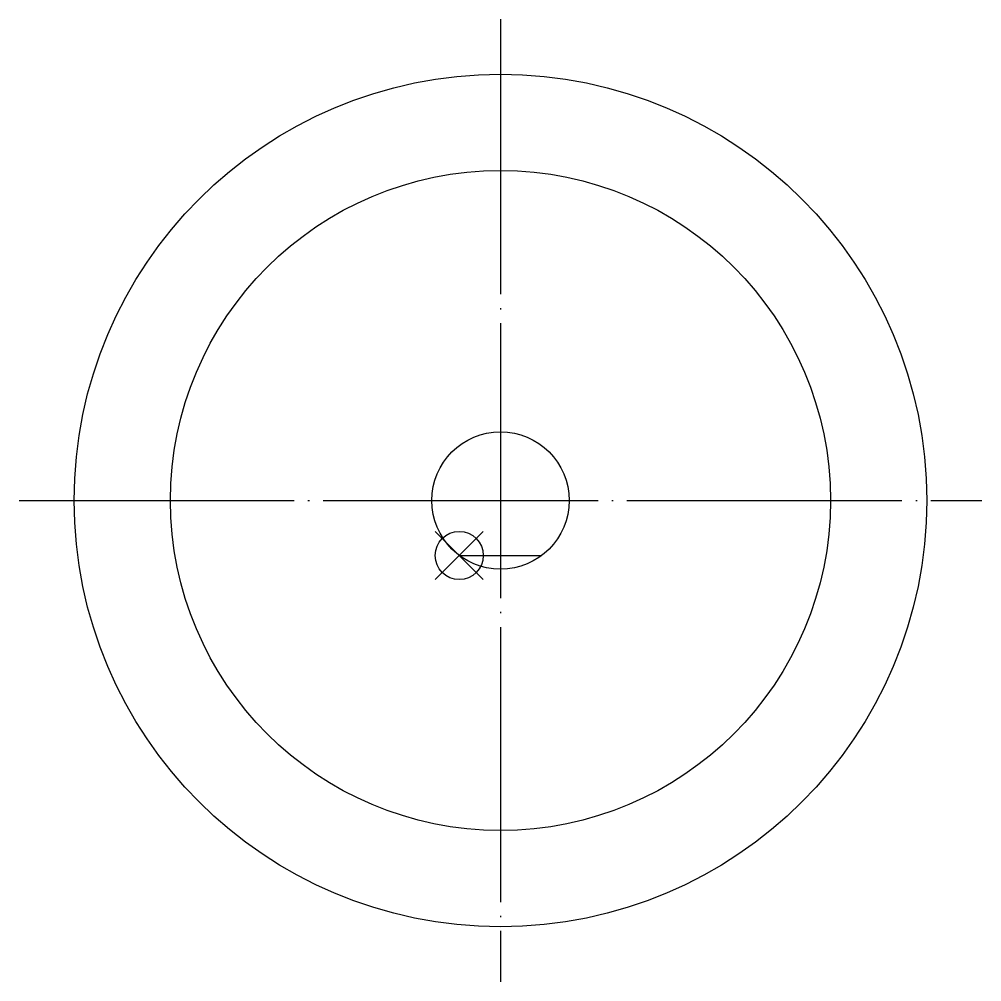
# Model space of a CAD drawing. Extents: x 73.9 to 143.9, y 619.9 to 689.9.
import ezdxf

# ---------------------------------------------------------------- set-up
doc = ezdxf.new("R2010")
doc.units = 0
doc.header["$MEASUREMENT"] = 0
doc.linetypes.add('CENTER', pattern=[22, 20, -1, 0, -1])
doc.layers.get('0').update_dxf_attribs({"linetype": 'CONTINUOUS'})
doc.layers.add('$PARTREF_BOM', color=7, linetype='CONTINUOUS')
doc.styles.get("Standard").update_dxf_attribs({"font": 'txt.shx', "bigfont": 'chineset.shx'})

# ---------------------------------------------------------------- blocks, each defined once
blk = doc.blocks.new('PARTREF')
at = {"layer": '$PARTREF_BOM', "color": 2}
for p, q in [((-1.75, -1.75), (1.75, 1.75)), ((-1.75, 1.75), (1.75, -1.75))]:
    blk.add_line(p, q, dxfattribs=at)
blk.add_circle((0, 0), 1.75, dxfattribs=at)
at = {"layer": '$PARTREF_BOM', "color": 2, "flags": 1}
for tag, p in [('TAG5', (-16.086, -4.95)), ('TAG10', (-5.651, -4.998)), ('TAG15', (5.594, -4.742)), ('TAG14', (5.594, -8.742)), ('TAG4', (-16.086, -8.95)), ('TAG9', (-5.651, -8.998)), ('TAG3', (-16.086, -12.95)), ('TAG8', (-5.651, -12.998)), ('TAG13', (5.594, -12.742)), ('TAG2', (-16.086, -16.95)), ('TAG7', (-5.651, -16.998)), ('TAG12', (5.594, -16.742)), ('TAG1', (-16.086, -20.95)), ('TAG6', (-5.651, -20.998)), ('TAG11', (5.594, -20.742))]:
    blk.add_attdef(tag, p, '', height=2.5, dxfattribs=at)

msp = doc.modelspace()

# ---------------------------------------------------------------- linework, layer by layer
at = {"color": 1, "linetype": 'CENTER'}
for p, q in [((108.924, 689.858), (108.924, 619.858)), ((73.924, 654.858), (143.924, 654.858))]:
    msp.add_line(p, q, dxfattribs=at)
at = {"color": 7, "linetype": 'CONTINUOUS'}
msp.add_line((105.924, 650.858), (111.924, 650.858), dxfattribs=at)
for radius in [31, 24, 5]:
    msp.add_circle((108.924, 654.858), radius, dxfattribs=at)

# ---------------------------------------------------------------- block references
at = {"color": 7}
msp.add_blockref('PARTREF', (105.924, 650.858), dxfattribs=at)

doc.saveas('drawing.dxf')
